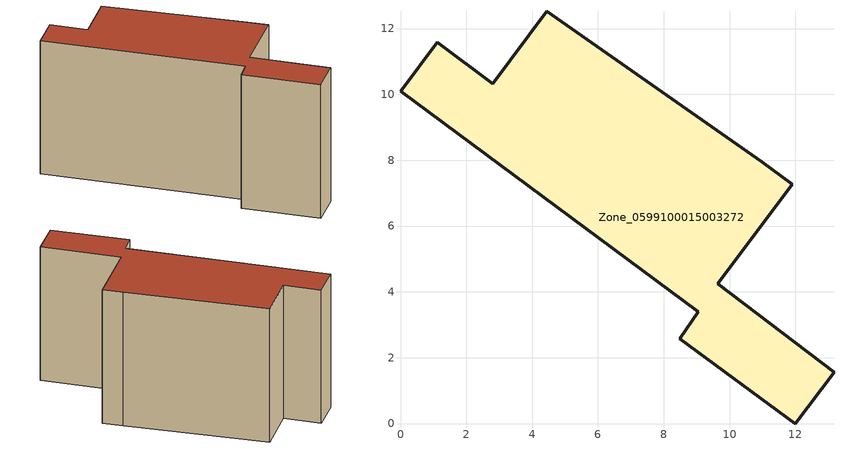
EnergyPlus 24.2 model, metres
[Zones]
Zone_0599100015003272
 floor ground (C_G): 8.48,2.57 9.05,3.4 0,10.09 1.11,11.58 2.8,10.32 4.44,12.52 10.98,7.95 11.9,7.27 9.64,4.25 13.17,1.56 11.99,0 z0.97
 wall outside (C_F): 10.98,7.95 4.44,12.52 2.8,10.32 1.11,11.58 0,10.09 9.05,3.4 8.48,2.57 11.99,0 13.17,1.56 9.64,4.25 11.9,7.27 10.98,7.95 z0.97:8.98
 roof outside (C_R): 0,10.09 9.05,3.4 8.48,2.57 11.99,0 13.17,1.56 9.64,4.25 11.9,7.27 10.98,7.95 4.44,12.52 2.8,10.32 1.11,11.58 z8.98
[BUILDING]
Pand.0599100015003272: North Axis=0; Terrain=City; Loads Convergence Tolerance Value=0.04; Temperature Convergence Tolerance Value=0.4; Solar Distribution=FullExterior; Maximum Number of Warmup Days=25; Minimum Number of Warmup Days=1
[Site:Location]
Rotterdam.The.Hague.AP_ZH_NLD Design_Conditions: Latitude=51.96; Longitude=4.45; Time Zone=1; Elevation=-4.5
[SITE:GROUNDTEMPERATURE:BUILDINGSURFACE]
18, 18, 18, 18, 18, 18, 18, 18, 18, 18, 18, 18
[MATERIAL] Thermal Absorptance=0.9; Solar Absorptance=0.7; Visible Absorptance=0.7
Name | Roughness | Thickness | Conductivity | Density | Specific Heat
G.TI.1975-1991 | MediumSmooth | 0.15 | 0.288461 | 540 | 1210
F.TI.1975-1991 | Rough | 0.3 | 0.230769 | 1920 | 840
R.TI.1975-1991 | MediumRough | 0.2 | 0.153846 | 1500 | 1000
[CONSTRUCTION]
C_G: G.TI.1975-1991
C_F: F.TI.1975-1991
C_R: R.TI.1975-1991
[ZONE]
Zone_0599100015003272: Type=1; Multiplier=1; Ceiling Height=Autocalculate; Volume=Autocalculate; Floor Area=autocalculate; Part of Total Floor Area=Yes
[ZONEINFILTRATION:DESIGNFLOWRATE]
Infil_Zone_0599100015003272: Zone or ZoneList or Space or SpaceList=Zone_0599100015003272; Schedule=AlwaysOn; Design Flow Rate Calculation Method=Flow/Area; Flow Rate per Floor Area=0.003; Constant Term Coefficient=1; Temperature Term Coefficient=0; Velocity Term Coefficient=0; Velocity Squared Term Coefficient=0
[HVACTEMPLATE:ZONE:IDEALLOADSAIRSYSTEM]
Zone_0599100015003272: Maximum Heating Supply Air Temperature=50; Minimum Cooling Supply Air Temperature=13; Maximum Heating Supply Air Humidity Ratio=0.0156; Minimum Cooling Supply Air Humidity Ratio=0.0077; Heating Limit=NoLimit; Cooling Limit=NoLimit; Dehumidification Control Type=ConstantSensibleHeatRatio; Cooling Sensible Heat Ratio=0.7; Dehumidification Setpoint=60; Humidification Control Type=None; Humidification Setpoint=30; Outdoor Air Method=None; Outdoor Air Flow Rate per Person=0.00944; Outdoor Air Flow Rate per Zone Floor Area=0; Outdoor Air Flow Rate per Zone=0; Demand Controlled Ventilation Type=None; Outdoor Air Economizer Type=NoEconomizer; Heat Recovery Type=None; Sensible Heat Recovery Effectiveness=0.7; Latent Heat Recovery Effectiveness=0.65
[ZONECONTROL:THERMOSTAT]
ThermostatControl_Zone_0599100015003272: Zone or ZoneList=Zone_0599100015003272; Control Type Schedule=DualSetpointControlType; Control 1=Thermostat_Zone_0599100015003272; Temperature Difference Between Cutout And Setpoint=0
[THERMOSTATSETPOINT:DUALSETPOINT]
Thermostat_Zone_0599100015003272: Heating Setpoint Temperature Schedule=HeatingSetpoint_Zone_0599100015003272; Cooling Setpoint Temperature Schedule=CoolingSetpoint_Zone_0599100015003272
[SCHEDULE:COMPACT]
HeatingSetpoint_Zone_0599100015003272: Through: 12/31, For: AllDays, Until: 24:00, 21
CoolingSetpoint_Zone_0599100015003272: Through: 12/31, For: AllDays, Until: 24:00, 24
DualSetpointControlType: Through: 12/31, For: AllDays, Until: 24:00, 4
AlwaysOn: Through: 12/31, For: AllDays, Until: 24:00, 1
